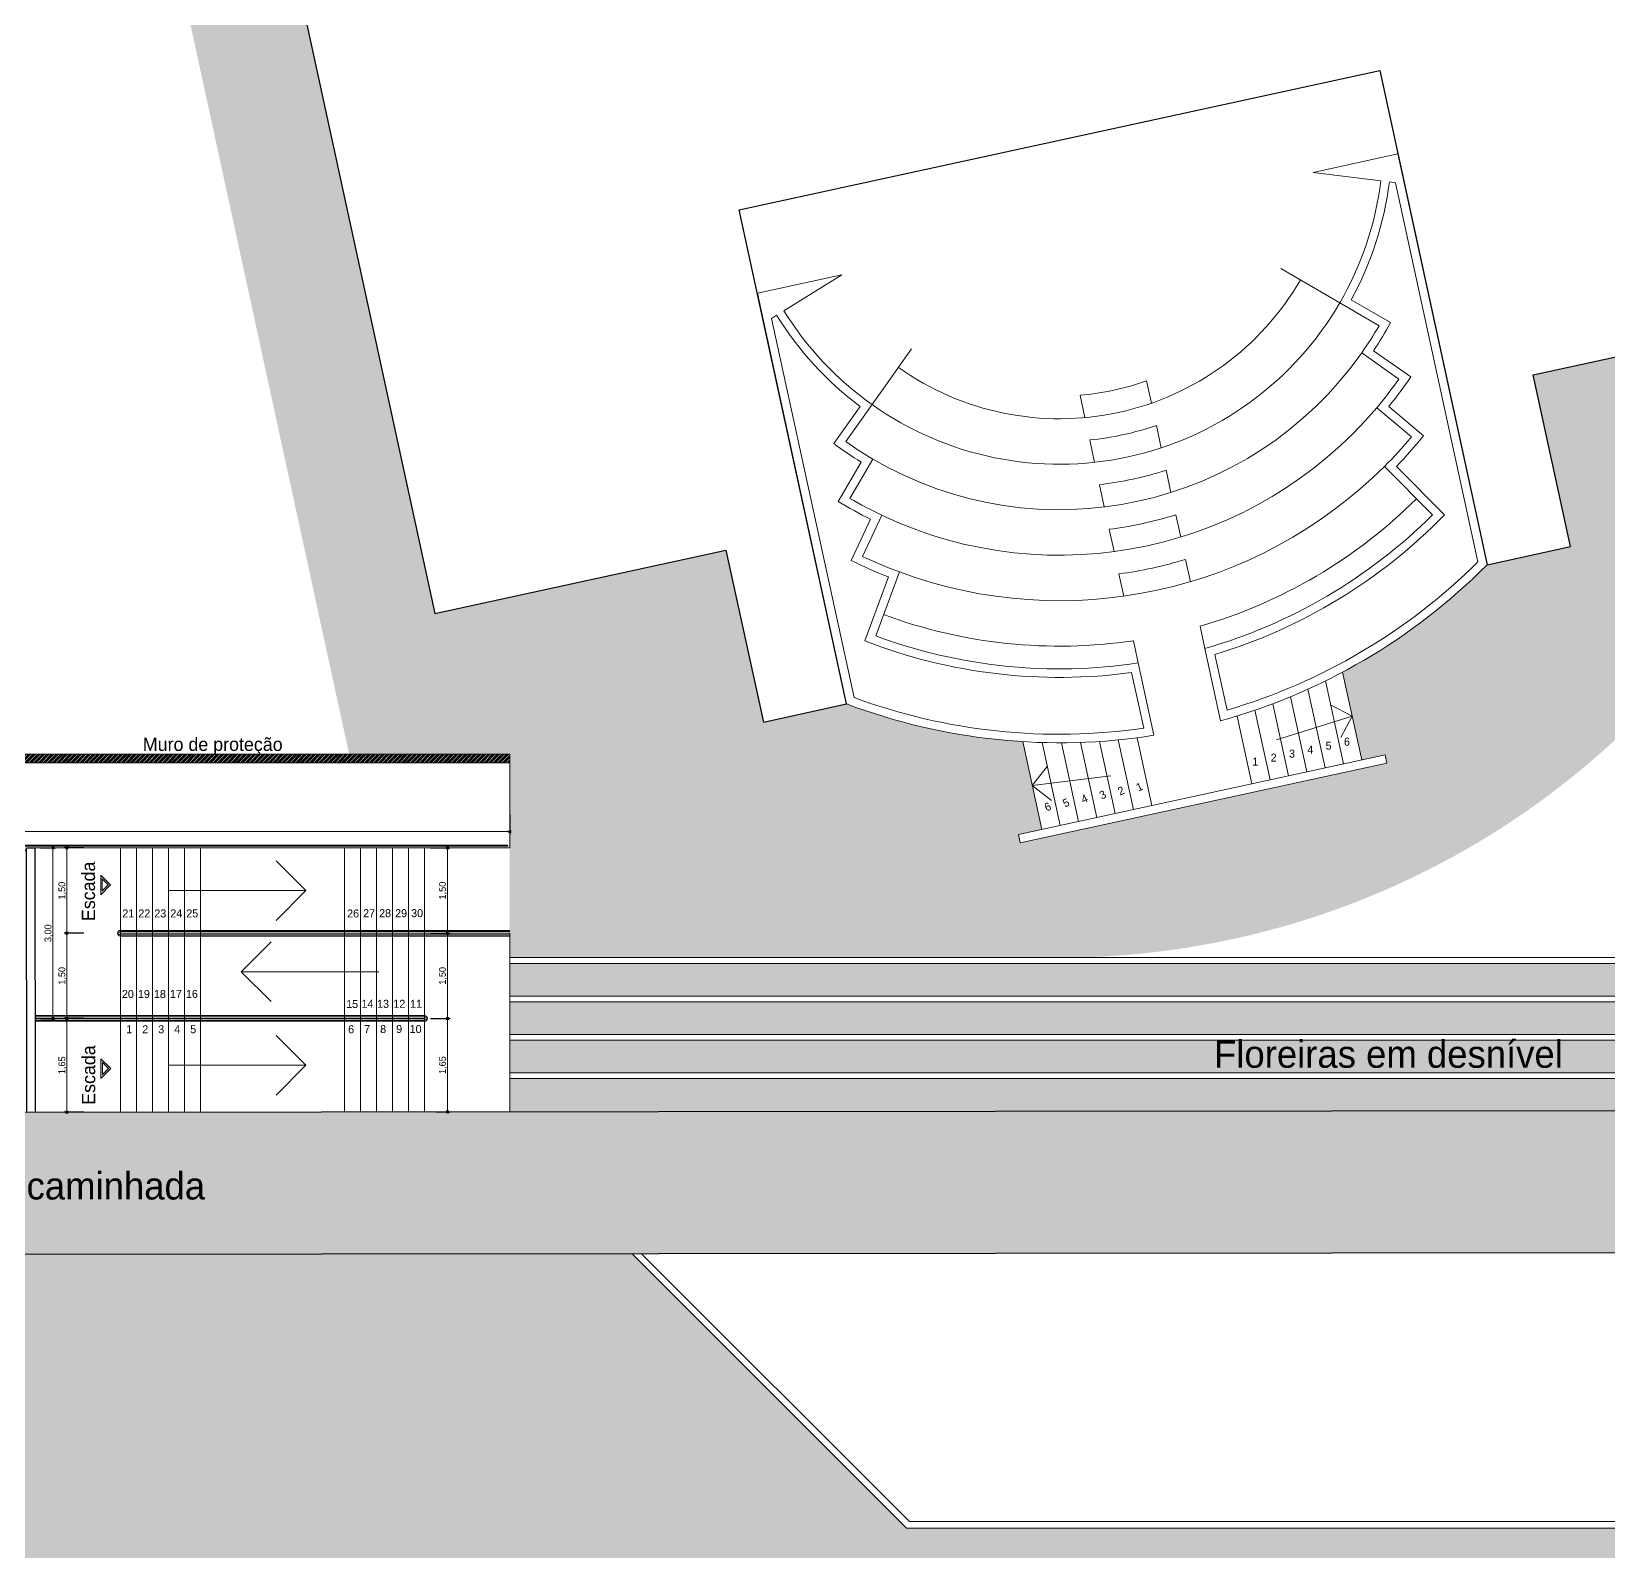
# Model space of a CAD drawing. Header units: millimetres. Extents: x 3006 to 6000, y 1661 to 3774.
# Drawn here: x 4666.1 to 4693.84, y 1837.46 to 1864.2 of the extents above; entities that cross this region are included whole.
import ezdxf

# ---------------------------------------------------------------- set-up
doc = ezdxf.new("R2010")
doc.units = ezdxf.units.MM
doc.header["$LTSCALE"] = 10
for name, color, linetype, lineweight in [('.10', 200, 'Continuous', 9), ('.10 ultra fina', 240, 'Continuous', 5), ('.20', 130, 'Continuous', 20), ('.30', 50, 'Continuous', 30), ('COTAS', 230, 'Continuous', 15), ('MARCAÇÕES', 230, 'Continuous', 15)]:
    doc.layers.add(name, color=color, linetype=linetype, lineweight=lineweight)
doc.layers.add('.20 hachura', color=185, linetype='Continuous')
doc.layers.add('Escrita', color=34, linetype='Continuous')
doc.layers.add('Verde', color=7, linetype='Continuous', true_color=0x136734)
doc.styles.add('Texto Wilian', font='himalaya.ttf')
doc.dimstyles.new('Cota 1-200 Exter WMJ', dxfattribs={"dimtxt": 0.32, "dimasz": 0.13, "dimexe": 0.05, "dimexo": 0.3, "dimgap": 0.03, "dimtad": 1, "dimzin": 1, "dimtxsty": 'Texto Wilian', "dimblk": 'BOXFILLED', "dimcen": 0, "dimclrd": 230, "dimclre": 230, "dimclrt": 104, "dimazin": 0, "dimtfac": 1, "dimtix": 1, "dimtmove": 0, "dimatfit": 3, "dimfxl": 0.4, "dimfxlon": 1, "dimlwd": 20, "dimarcsym": 2})
doc.dimstyles.new('Cota 1-75 Exter WMJ', dxfattribs={"dimtxt": 0.12, "dimasz": 0.05, "dimexe": 0.05, "dimexo": 0.1, "dimgap": 0.002, "dimtad": 1, "dimzin": 1, "dimtxsty": 'Texto Wilian', "dimblk": 'BOXFILLED', "dimcen": 2.5, "dimclrd": 230, "dimclre": 230, "dimclrt": 104, "dimazin": 0, "dimtfac": 1, "dimtix": 1, "dimtmove": 0, "dimatfit": 3, "dimfxl": 0.3, "dimfxlon": 1, "dimlwd": 20, "dimarcsym": 1})
pattern_1 = [(45, (0, 0), (0, 0.2155261469056597), [0.4572000000000001, -0.1524]), (135, (0.107763, 0.107763), (2.131628207280301e-17, 0.2155261469056597), [0.4572000000000001, -0.1524])]

# ---------------------------------------------------------------- blocks, each defined once
blk = doc.blocks.new('_BoxFilled')
at = {"color": 0, "linetype": 'ByBlock', "lineweight": -2}
blk.add_line((-0.5, 0), (-1, 0), dxfattribs=at)
at = {"color": 0, "linetype": 'ByBlock'}
blk.add_solid([(-0.5, 0.5), (0.5, 0.5), (-0.5, -0.5), (0.5, -0.5)], dxfattribs=at)
blk = doc.blocks.new('*D835')
at = {"layer": 'COTAS', "color": 230, "lineweight": -2, "ltscale": 10, "transparency": 16777216}
for p, q in [((4686.350662546617, 1907.082188543057), (4685.91093784567, 1906.986573756667)), ((4696.785210424044, 1859.094543345633), (4696.345485723096, 1858.998928559242))]:
    blk.add_line(p, q, dxfattribs=at)
at = {"layer": 'COTAS', "color": 230, "linetype": 'Continuous', "lineweight": 20, "ltscale": 10, "transparency": 16777216}
blk.add_line((4696.3667219738, 1859.136584004671), (4685.987418195176, 1906.870166041547), dxfattribs=at)
at = {"layer": 'Defpoints', "color": 0, "ltscale": 10, "transparency": 16777216}
for p in [(4687.19556198377, 1907.265905489206), (4685.959796145775, 1906.997197621821), (4697.630109861196, 1859.278260291782)]:
    blk.add_point(p, dxfattribs=at)
at = {"layer": 'COTAS', "color": 230, "lineweight": 20, "ltscale": 10, "transparency": 16777216, "xscale": 0.13, "yscale": 0.13, "zscale": 0.13}
for p, rotation in [((4685.959796145775, 1906.997197621821), 102.2675681673601), ((4696.394344023201, 1859.009552424397), 282.2675681673601)]:
    blk.add_blockref('_BoxFilled', p, dxfattribs=dict(at, rotation=rotation))
at = {"layer": 'COTAS', "color": 104, "ltscale": 10, "transparency": 16777216, "insert": (4691.40110300891, 1883.052089275839), "char_height": 0.32, "attachment_point": 5, "rotation": 282.26756816736014, "style": 'Texto Wilian'}
blk.add_mtext('49,11', dxfattribs=at)
blk = doc.blocks.new('*D926')
at = {"layer": 'COTAS', "color": 230, "lineweight": -2, "ltscale": 10, "transparency": 16777216}
for p, q in [((4649.509417662993, 1850.425382968921), (4649.509417662993, 1850.075382968921)), ((4674.509417662993, 1850.425382968921), (4674.509417662993, 1850.075382968921))]:
    blk.add_line(p, q, dxfattribs=at)
at = {"layer": 'COTAS', "color": 230, "linetype": 'Continuous', "lineweight": 20, "ltscale": 10, "transparency": 16777216}
blk.add_line((4649.559417662993, 1850.125382968921), (4674.459417662993, 1850.125382968921), dxfattribs=at)
at = {"layer": 'Defpoints', "color": 0, "ltscale": 10, "transparency": 16777216}
for p in [(4649.509417662993, 1850.546881037191), (4674.509417662993, 1850.587886899371), (4674.509417662993, 1850.125382968921)]:
    blk.add_point(p, dxfattribs=at)
at = {"layer": 'COTAS', "color": 230, "lineweight": 20, "ltscale": 10, "transparency": 16777216, "xscale": 0.05, "yscale": 0.05, "zscale": 0.05, "rotation": 180}
blk.add_blockref('_BoxFilled', (4649.509417662993, 1850.125382968921), dxfattribs=at)
at = {"layer": 'COTAS', "color": 230, "lineweight": 20, "ltscale": 10, "transparency": 16777216, "xscale": 0.05, "yscale": 0.05, "zscale": 0.05}
blk.add_blockref('_BoxFilled', (4674.509417662993, 1850.125382968921), dxfattribs=at)
at = {"layer": 'COTAS', "color": 104, "ltscale": 10, "transparency": 16777216, "insert": (4662.009417662993, 1850.202108480224), "char_height": 0.12, "attachment_point": 5, "style": 'Texto Wilian'}
blk.add_mtext('25,00', dxfattribs=at)
blk = doc.blocks.new('*D930')
at = {"layer": 'COTAS', "color": 230, "lineweight": -2, "ltscale": 10, "transparency": 16777216}
for p, q in [((4667.017526385495, 1846.837886899372), (4666.667526385495, 1846.837886899372)), ((4667.017526385495, 1845.191019269514), (4666.667526385495, 1845.191019269514))]:
    blk.add_line(p, q, dxfattribs=at)
at = {"layer": 'COTAS', "color": 230, "linetype": 'Continuous', "lineweight": 20, "ltscale": 10, "transparency": 16777216}
blk.add_line((4666.717526385495, 1846.787886899372), (4666.717526385495, 1845.241019269514), dxfattribs=at)
at = {"layer": 'Defpoints', "color": 0, "ltscale": 10, "transparency": 16777216}
for p in [(4667.917348944609, 1846.837886899372), (4666.717526385495, 1845.191019269514), (4667.917348944609, 1845.191019269514)]:
    blk.add_point(p, dxfattribs=at)
at = {"layer": 'COTAS', "color": 230, "lineweight": 20, "ltscale": 10, "transparency": 16777216, "xscale": 0.05, "yscale": 0.05, "zscale": 0.05}
for p, rotation in [((4666.717526385495, 1846.837886899372), 90), ((4666.717526385495, 1845.191019269514), 270)]:
    blk.add_blockref('_BoxFilled', p, dxfattribs=dict(at, rotation=rotation))
at = {"layer": 'COTAS', "color": 104, "ltscale": 10, "transparency": 16777216, "insert": (4666.640800874192, 1846.014453084441), "char_height": 0.12, "attachment_point": 5, "rotation": 90, "style": 'Texto Wilian'}
blk.add_mtext('1,65', dxfattribs=at)
blk = doc.blocks.new('*D931')
at = {"layer": 'COTAS', "color": 230, "lineweight": -2, "ltscale": 10, "transparency": 16777216}
for p, q in [((4667.017526385499, 1848.337886899372), (4666.667526385499, 1848.337886899372)), ((4667.017526385499, 1846.837886899372), (4666.667526385499, 1846.837886899372))]:
    blk.add_line(p, q, dxfattribs=at)
at = {"layer": 'COTAS', "color": 230, "linetype": 'Continuous', "lineweight": 20, "ltscale": 10, "transparency": 16777216}
blk.add_line((4666.717526385499, 1846.887886899372), (4666.717526385499, 1848.287886899372), dxfattribs=at)
at = {"layer": 'Defpoints', "color": 0, "ltscale": 10, "transparency": 16777216}
for p in [(4666.717526385499, 1848.337886899372), (4667.917348944609, 1848.337886899372), (4667.917348944609, 1846.837886899372)]:
    blk.add_point(p, dxfattribs=at)
at = {"layer": 'COTAS', "color": 230, "lineweight": 20, "ltscale": 10, "transparency": 16777216, "xscale": 0.05, "yscale": 0.05, "zscale": 0.05}
for p, rotation in [((4666.717526385499, 1848.337886899372), 90), ((4666.717526385499, 1846.837886899372), 270)]:
    blk.add_blockref('_BoxFilled', p, dxfattribs=dict(at, rotation=rotation))
at = {"layer": 'COTAS', "color": 104, "ltscale": 10, "transparency": 16777216, "insert": (4666.640800874196, 1847.58788689937), "char_height": 0.12, "attachment_point": 5, "rotation": 90, "style": 'Texto Wilian'}
blk.add_mtext('1,50', dxfattribs=at)
blk = doc.blocks.new('*D932')
at = {"layer": 'COTAS', "color": 230, "lineweight": -2, "ltscale": 10, "transparency": 16777216}
for p, q in [((4667.017526385503, 1849.837886899372), (4666.667526385502, 1849.837886899372)), ((4667.017526385503, 1848.337886899372), (4666.667526385502, 1848.337886899372))]:
    blk.add_line(p, q, dxfattribs=at)
at = {"layer": 'COTAS', "color": 230, "linetype": 'Continuous', "lineweight": 20, "ltscale": 10, "transparency": 16777216}
blk.add_line((4666.717526385502, 1849.787886899372), (4666.717526385502, 1848.387886899372), dxfattribs=at)
at = {"layer": 'Defpoints', "color": 0, "ltscale": 10, "transparency": 16777216}
for p in [(4667.917348944609, 1849.837886899372), (4666.717526385502, 1848.337886899372), (4667.917348944609, 1848.337886899372)]:
    blk.add_point(p, dxfattribs=at)
at = {"layer": 'COTAS', "color": 230, "lineweight": 20, "ltscale": 10, "transparency": 16777216, "xscale": 0.05, "yscale": 0.05, "zscale": 0.05}
for p, rotation in [((4666.717526385502, 1849.837886899372), 90), ((4666.717526385502, 1848.337886899372), 270)]:
    blk.add_blockref('_BoxFilled', p, dxfattribs=dict(at, rotation=rotation))
at = {"layer": 'COTAS', "color": 104, "ltscale": 10, "transparency": 16777216, "insert": (4666.640800874199, 1849.08788689937), "char_height": 0.12, "attachment_point": 5, "rotation": 90, "style": 'Texto Wilian'}
blk.add_mtext('1,50', dxfattribs=at)
blk = doc.blocks.new('*D933')
at = {"layer": 'COTAS', "color": 230, "lineweight": -2, "ltscale": 10, "transparency": 16777216}
for p, q in [((4666.256441636197, 1849.837886899371), (4666.522630870343, 1849.837886899371)), ((4666.259426329816, 1846.837886899372), (4666.522630870343, 1846.837886899372))]:
    blk.add_line(p, q, dxfattribs=at)
at = {"layer": 'COTAS', "color": 230, "linetype": 'Continuous', "lineweight": 20, "ltscale": 10, "transparency": 16777216}
blk.add_line((4666.472630870343, 1849.787886899371), (4666.472630870343, 1846.887886899372), dxfattribs=at)
at = {"layer": 'Defpoints', "color": 0, "ltscale": 10, "transparency": 16777216}
for p in [(4666.156441636197, 1849.837886899371), (4666.159426329816, 1846.837886899372), (4666.472630870343, 1846.837886899372)]:
    blk.add_point(p, dxfattribs=at)
at = {"layer": 'COTAS', "color": 230, "lineweight": 20, "ltscale": 10, "transparency": 16777216, "xscale": 0.05, "yscale": 0.05, "zscale": 0.05}
for p, rotation in [((4666.472630870343, 1849.837886899371), 90), ((4666.472630870343, 1846.837886899372), 270)]:
    blk.add_blockref('_BoxFilled', p, dxfattribs=dict(at, rotation=rotation))
at = {"layer": 'COTAS', "color": 104, "ltscale": 10, "transparency": 16777216, "insert": (4666.39590535904, 1848.33788689937), "char_height": 0.12, "attachment_point": 5, "rotation": 90, "style": 'Texto Wilian'}
blk.add_mtext('3,00', dxfattribs=at)
blk = doc.blocks.new('*D934')
at = {"layer": 'COTAS', "color": 230, "lineweight": -2, "ltscale": 10, "transparency": 16777216}
for p, q in [((4673.112463735275, 1846.837886899372), (4673.462463735275, 1846.837886899372)), ((4673.207390188628, 1845.196439436431), (4673.462463735275, 1845.196439436431))]:
    blk.add_line(p, q, dxfattribs=at)
at = {"layer": 'COTAS', "color": 230, "linetype": 'Continuous', "lineweight": 20, "ltscale": 10, "transparency": 16777216}
blk.add_line((4673.412463735275, 1846.787886899372), (4673.412463735275, 1845.246439436431), dxfattribs=at)
at = {"layer": 'Defpoints', "color": 0, "ltscale": 10, "transparency": 16777216}
for p in [(4672.766098242415, 1846.837886899372), (4673.107390188628, 1845.196439436431), (4673.412463735275, 1845.196439436431)]:
    blk.add_point(p, dxfattribs=at)
at = {"layer": 'COTAS', "color": 230, "lineweight": 20, "ltscale": 10, "transparency": 16777216, "xscale": 0.05, "yscale": 0.05, "zscale": 0.05}
for p, rotation in [((4673.412463735275, 1846.837886899372), 90), ((4673.412463735275, 1845.196439436431), 270)]:
    blk.add_blockref('_BoxFilled', p, dxfattribs=dict(at, rotation=rotation))
at = {"layer": 'COTAS', "color": 104, "ltscale": 10, "transparency": 16777216, "insert": (4673.335738223972, 1846.017163167899), "char_height": 0.12, "attachment_point": 5, "rotation": 90, "style": 'Texto Wilian'}
blk.add_mtext('1,65', dxfattribs=at)
blk = doc.blocks.new('*D935')
at = {"layer": 'COTAS', "color": 230, "lineweight": -2, "ltscale": 10, "transparency": 16777216}
for p, q in [((4673.112463735279, 1848.337886899372), (4673.462463735279, 1848.337886899372)), ((4673.112463735279, 1846.837886899372), (4673.462463735279, 1846.837886899372))]:
    blk.add_line(p, q, dxfattribs=at)
at = {"layer": 'COTAS', "color": 230, "linetype": 'Continuous', "lineweight": 20, "ltscale": 10, "transparency": 16777216}
blk.add_line((4673.412463735279, 1846.887886899372), (4673.412463735279, 1848.287886899372), dxfattribs=at)
at = {"layer": 'Defpoints', "color": 0, "ltscale": 10, "transparency": 16777216}
for p in [(4672.16468230655, 1848.337886899372), (4673.412463735279, 1848.337886899372), (4672.16468230655, 1846.837886899372)]:
    blk.add_point(p, dxfattribs=at)
at = {"layer": 'COTAS', "color": 230, "lineweight": 20, "ltscale": 10, "transparency": 16777216, "xscale": 0.05, "yscale": 0.05, "zscale": 0.05}
for p, rotation in [((4673.412463735279, 1848.337886899372), 90), ((4673.412463735279, 1846.837886899372), 270)]:
    blk.add_blockref('_BoxFilled', p, dxfattribs=dict(at, rotation=rotation))
at = {"layer": 'COTAS', "color": 104, "ltscale": 10, "transparency": 16777216, "insert": (4673.335738223976, 1847.58788689937), "char_height": 0.12, "attachment_point": 5, "rotation": 90, "style": 'Texto Wilian'}
blk.add_mtext('1,50', dxfattribs=at)
blk = doc.blocks.new('*D936')
at = {"layer": 'COTAS', "color": 230, "lineweight": -2, "ltscale": 10, "transparency": 16777216}
for p, q in [((4673.112463735282, 1849.837886899372), (4673.462463735283, 1849.837886899372)), ((4673.112463735282, 1848.337886899372), (4673.462463735283, 1848.337886899372))]:
    blk.add_line(p, q, dxfattribs=at)
at = {"layer": 'COTAS', "color": 230, "linetype": 'Continuous', "lineweight": 20, "ltscale": 10, "transparency": 16777216}
blk.add_line((4673.412463735282, 1849.787886899372), (4673.412463735282, 1848.387886899372), dxfattribs=at)
at = {"layer": 'Defpoints', "color": 0, "ltscale": 10, "transparency": 16777216}
for p in [(4673.009417662995, 1849.837886899372), (4673.009417662995, 1848.337886899372), (4673.412463735282, 1848.337886899372)]:
    blk.add_point(p, dxfattribs=at)
at = {"layer": 'COTAS', "color": 230, "lineweight": 20, "ltscale": 10, "transparency": 16777216, "xscale": 0.05, "yscale": 0.05, "zscale": 0.05}
for p, rotation in [((4673.412463735282, 1849.837886899372), 90), ((4673.412463735282, 1848.337886899372), 270)]:
    blk.add_blockref('_BoxFilled', p, dxfattribs=dict(at, rotation=rotation))
at = {"layer": 'COTAS', "color": 104, "ltscale": 10, "transparency": 16777216, "insert": (4673.335738223979, 1849.08788689937), "char_height": 0.12, "attachment_point": 5, "rotation": 90, "style": 'Texto Wilian'}
blk.add_mtext('1,50', dxfattribs=at)

msp = doc.modelspace()

# ---------------------------------------------------------------- hatches: boundary and pattern name
at = {"layer": '.10 ultra fina', "lineweight": 5}
h = msp.add_hatch(color=240, dxfattribs=at)
h.dxf.hatch_style = 1
h.paths.add_polyline_path([(4667.312997220915, 1849.361865286989), (4667.312997220915, 1849.015568777461), (4667.486145475679, 1849.188717032223)])
h.paths.add_polyline_path([(4667.340636395799, 1849.295138416129), (4667.447057779705, 1849.188717032223), (4667.340636395799, 1849.082295648318)], flags=16)
h = msp.add_hatch(color=240, dxfattribs=at)
h.dxf.hatch_style = 1
h.paths.add_polyline_path([(4667.317146270906, 1846.130507264998), (4667.317146270906, 1845.78421075547), (4667.49029452567, 1845.957359010232)])
h.paths.add_polyline_path([(4667.34478544579, 1846.063780394138), (4667.451206829695, 1845.957359010232), (4667.34478544579, 1845.850937626327)], flags=16)
at = {"layer": '.20 hachura'}
h = msp.add_hatch(dxfattribs=at)
h.set_pattern_fill('AR-HBONE', color=185, scale=0.0015)
h.set_pattern_definition(pattern_1)
h.paths.add_polyline_path([(4735.611850107869, 1886.191001731518), (4734.411850107868, 1886.191001731518), (4734.411850107869, 1887.391001731518), (4735.611850107869, 1887.391001731518)], flags=16)
h.paths.add_polyline_path([(4734.376922262886, 1832.891001731518), (4734.376922262885, 1832.606764055981), (4733.838552649602, 1832.606764055981), (4733.838552649602, 1832.891001731519)])
h.paths.add_polyline_path([(4735.731850107869, 1884.968871354365), (4739.00783049618, 1884.968871354365), (4739.007737456245, 1885.097393836154), (4737.807737456245, 1885.700337561302), (4737.807737456244, 1887.884609626882), (4739.007737456245, 1888.484609626883), (4739.007948984451, 1888.591001731519), (4733.887875870419, 1888.591001731518), (4733.88732053619, 1890.517393837248), (4732.78732053619, 1891.117393837248), (4732.787320536189, 1892.417393837249), (4733.88732053619, 1893.017393837249), (4733.887875870419, 1932.76785828578), (4731.887875870419, 1932.766031109415), (4731.88787587042, 1837.868882893749), (4681.490267749956, 1837.868882893748), (4676.659177333019, 1842.699973310687), (4655.482637370569, 1842.678904816122), (4650.672615448198, 1837.868882893749), (4617.009523959303, 1837.868882893749), (4617.009474882687, 1835.868882893749), (4648.6726154482, 1835.868882893749), (4648.248916666038, 1835.445184111585), (4649.309576837817, 1834.384523939806), (4650.79393579176, 1835.868882893749), (4714.857810167269, 1835.868882893749), (4714.434111385107, 1835.445184111585), (4715.494771556886, 1834.384523939806), (4716.979130510829, 1835.868882893749), (4732.412340196734, 1835.868882893749), (4732.412340196734, 1827.648882893749), (4732.912340196734, 1827.648882893749), (4733.512340196734, 1828.848882893749), (4735.012340196734, 1828.848882893749), (4735.612340196734, 1827.648882893749), (4736.109396471587, 1827.648882893749), (4736.109396471587, 1830.548882893747), (4739.007729341699, 1830.54888289375), (4739.007737456244, 1831.145939170025), (4737.807737456244, 1831.745939195686), (4737.807737456244, 1833.245939195686), (4739.007737456243, 1833.845939195686), (4739.007737456243, 1834.345939168602), (4736.763711046626, 1834.345939168602), (4733.887875870419, 1837.22177434481), (4733.887875870419, 1857.411007444147), (4733.887875870419, 1859.07099601889), (4733.887875870419, 1880.54887135327), (4732.787875870419, 1881.14887135327), (4732.787875870418, 1882.448871353271), (4733.887875870419, 1883.048871353271), (4733.887875870419, 1884.968871354364), (4734.291850107869, 1884.968871354365)])
h = msp.add_hatch(dxfattribs=at)
h.set_pattern_fill('GOST_WOOD', color=185, scale=0.1)
h.set_pattern_definition([(90, (200, 0), (0.6000000000000001, -3.673940397442059e-17), [1, -0.2]), (90, (200.2, -0.2), (0.6000000000000001, -3.673940397442059e-17), [0.6000000000000001, -0.15, 0.3, -0.15]), (90, (200.4, -0.5), (0.6000000000000001, -3.673940397442059e-17), [1, -0.2])])
h.paths.add_polyline_path([(4712.352497178478, 1931.769997062839), (4635.355437449784, 1931.693392851895, 0.416128261337965), (4618.890210732337, 1915.051476697023), (4619.13125006049, 1859.017201206455, 0.4123014522077202), (4635.66480209412, 1842.65918809396), (4712.661861822837, 1842.735792304905, 0.4161282613375981), (4729.127088540266, 1859.377708459772), (4728.886049212115, 1915.411983950342, 0.4123014522078871)])
h.paths.add_polyline_path([(4712.357673338793, 1929.270002421372, -0.4123014522079021), (4726.386141730973, 1915.390476144104), (4726.627181059123, 1859.356200653535, -0.4161282613378704), (4712.656685662507, 1845.235786946372), (4635.659625933812, 1845.159182735427, -0.4123014522078788), (4621.631157541632, 1859.038709012694), (4621.39011821348, 1915.072984503264, -0.4161282613377834), (4635.360613610093, 1929.193398210428)], flags=16)
h = msp.add_hatch(dxfattribs=at)
h.set_pattern_fill('AR-HBONE', color=185, scale=0.0015)
h.set_pattern_definition(pattern_1)
edge = h.paths.add_edge_path(flags=16)
edge.add_line((4678.969200040753, 1852.053049256279), (4678.311537999582, 1855.077584009705))
edge.add_line((4678.311537999582, 1855.077584009705), (4673.191188148546, 1853.964202941515))
edge.add_line((4673.191188148546, 1853.964202941515), (4662.756640271115, 1901.951848138938))
edge.add_line((4662.756640271115, 1901.951848138938), (4687.195561983769, 1907.265905489206))
edge.add_line((4687.195561983769, 1907.265905489206), (4697.630109861196, 1859.278260291782))
edge.add_line((4697.630109861196, 1859.278260291782), (4692.509760010175, 1858.164879223595))
edge.add_line((4692.509760010175, 1858.164879223595), (4693.167422051346, 1855.140344470169))
edge.add_line((4693.167422051346, 1855.140344470169), (4691.701673048186, 1854.821628515534))
edge.add_arc((4684.178280646962, 1862.288794428895), 10.60000000002203, 298.03290766464187, 315.21490362644096, ccw=False)
edge.add_line((4689.160053846314, 1852.932409668173), (4689.496139909607, 1851.386776934437))
edge.add_line((4689.496139909607, 1851.386776934437), (4689.906549630493, 1851.476017401735))
edge.add_line((4689.906549630493, 1851.476017401735), (4689.938421225957, 1851.329442501419))
edge.add_line((4689.938421225957, 1851.329442501419), (4683.489125612056, 1849.927092301028))
edge.add_line((4683.489125612056, 1849.927092301028), (4683.457254016593, 1850.073667201344))
edge.add_line((4683.457254016593, 1850.073667201344), (4683.867663737477, 1850.162907668642))
edge.add_line((4683.867663737477, 1850.162907668642), (4683.531577674185, 1851.708540402377))
edge.add_arc((4684.178280646953, 1862.28879442889), 10.60000000002514, 249.3202327082229, 266.50222866995944, ccw=False)
edge.add_line((4680.434949043913, 1852.371765210913), (4678.969200040753, 1852.053049256279))
h.paths.add_polyline_path([(4664.082058833818, 1875.197481198943), (4636.78460822479, 1869.261858516481), (4626.491798358406, 1916.597662017931), (4653.789248967435, 1922.533284700393)], flags=16)
h.paths.add_polyline_path([(4694.355128729483, 1893.165174869348), (4688.554498355135, 1919.84180672684), (4702.137105784444, 1922.795241239794), (4707.937736158792, 1896.118609382302)], flags=16)
h.paths.add_polyline_path([(4635.22114262142, 1868.921894831538), (4632.875944216365, 1868.411949304122), (4622.583134349982, 1915.747752805572), (4624.928332755036, 1916.257698332988)], flags=16)
edge = h.paths.add_edge_path()
edge.add_line((4671.682909061276, 1851.487886899371), (4674.509417662993, 1851.487886899371))
edge.add_line((4674.509417662993, 1851.487886899371), (4674.509417662993, 1847.907897282069))
edge.add_line((4674.509417662993, 1847.907897282069), (4684.178280646953, 1847.907897282069))
edge.add_arc((4684.178280646955, 1862.288794428852), 14.3808971467829, 269.9999999999928, 296.6047868573193)
edge.add_arc((4684.178280646973, 1862.288794428855), 14.38089714677777, 296.6047868572488, 328.5502109754237)
edge.add_line((4696.446591313033, 1854.785544723079), (4700.979788186373, 1855.771253849213))
edge.add_line((4700.979788186373, 1855.771253849213), (4701.000363122017, 1855.757786942248))
edge.add_line((4701.000363122017, 1855.757786942248), (4702.255424443555, 1854.93631200095))
edge.add_line((4702.255424443555, 1854.93631200095), (4703.186429377024, 1856.358714832026))
edge.add_line((4703.186429377024, 1856.358714832026), (4703.309877897125, 1856.277914106147))
edge.add_line((4703.309877897125, 1856.277914106147), (4705.580837132347, 1856.771716891639))
edge.add_line((4705.580837132347, 1856.771716891639), (4701.002448855272, 1877.827355793997))
edge.add_line((4701.002448855272, 1877.827355793997), (4700.709299054641, 1877.76361260307))
edge.add_line((4700.709299054641, 1877.76361260307), (4698.733260135906, 1886.851256422656))
edge.add_line((4698.733260135906, 1886.851256422656), (4699.026409936539, 1886.914999613584))
edge.add_line((4699.026409936539, 1886.914999613584), (4697.942775690783, 1891.898546224325))
edge.add_line((4697.942775690783, 1891.898546224325), (4712.075921572975, 1894.971691129831))
edge.add_line((4712.075921572975, 1894.971691129831), (4705.228203049001, 1926.463797045702))
edge.add_line((4705.228203049001, 1926.463797045702), (4685.978032807477, 1922.277994174827))
edge.add_line((4685.978032807477, 1922.277994174827), (4688.72493938182, 1909.645192099601))
edge.add_line((4688.72493938182, 1909.645192099601), (4674.551146521272, 1906.563208818288))
edge.add_line((4674.551146521272, 1906.563208818288), (4659.996706681552, 1903.398456751126))
edge.add_line((4659.996706681552, 1903.398456751126), (4655.318626365467, 1924.912571310784))
edge.add_line((4655.318626365467, 1924.912571310784), (4622.011604843486, 1917.670213214321))
edge.add_line((4622.011604843486, 1917.670213214321), (4633.154323922229, 1866.425745704447))
edge.add_line((4633.154323922229, 1866.425745704447), (4666.841992423383, 1873.750872586755))
edge.add_line((4666.841992423383, 1873.750872586755), (4671.682909061276, 1851.487886899371))
h = msp.add_hatch(dxfattribs=at)
h.set_pattern_fill('ANSI34', color=185, scale=0.003)
h.set_pattern_definition([(45, (0, 0), (-0.04041115254481119, 0.04041115254481119), []), (45, (0.01347039, 0), (-0.04041115254481119, 0.04041115254481119), []), (45, (0.02694078, 0), (-0.04041115254481119, 0.04041115254481119), []), (45, (0.04041119999999999, 0), (-0.04041115254481119, 0.04041115254481119), [])])
h.paths.add_polyline_path([(4674.509417662993, 1851.487886899371), (4647.859417662993, 1851.487886899371), (4647.859417662993, 1845.171320282268), (4664.511067836994, 1845.187886973607), (4664.510918602386, 1845.337886899371), (4648.015552767002, 1845.321475546361), (4648.009417662993, 1851.337886899371), (4674.509417662993, 1851.337886899371)])
at = {"layer": '.20 hachura', "true_color": 0x0a7808}
h = msp.add_hatch(dxfattribs=at)
h.set_pattern_fill('CROSS', color=96, scale=0.01)
h.set_pattern_definition([(0, (0, 0), (0.0635, 0.0635), [0.03175, -0.09525]), (90, (0.015875, -0.015875), (-0.0635, 0.0635), [0.03175, -0.09525])])
h.paths.add_polyline_path([(4708.685958862601, 1845.588144956791), (4707.83626768954, 1846.144293086395), (4707.599507021736, 1845.782566706582), (4674.509417662993, 1845.782566706582), (4674.509417662993, 1845.197834310582), (4709.229505917561, 1845.232377252534)])
h.paths.add_polyline_path([(4700.966531782145, 1846.457676898411), (4674.509417662993, 1846.457676898411), (4674.509417662993, 1845.882566706582), (4707.545443921626, 1845.882566706582), (4707.752596934772, 1846.199058082481), (4707.271397896513, 1846.51401715653), (4707.234521522876, 1846.457676898411), (4705.669611187522, 1846.457676898411), (4705.354361278227, 1845.976033517848), (4704.618499540602, 1846.457676898411), (4702.084129010056, 1846.457676898411), (4701.748938713422, 1845.94556830506)])
h.paths.add_polyline_path([(4699.935088646213, 1847.13278709024), (4674.509417662993, 1847.13278709024), (4674.509417662993, 1846.557676898411), (4700.813750332773, 1846.557676898411)])
h.paths.add_polyline_path([(4699.382406208621, 1847.807897282069), (4674.509417662993, 1847.807897282069), (4674.509417662993, 1847.23278709024), (4699.782307196842, 1847.23278709024), (4699.238816070345, 1847.588518187656)])

# ---------------------------------------------------------------- linework, layer by layer
at = {"layer": '.10', "color": 200, "lineweight": 9}
for p, q in [((4688.070458123632, 1860.030265152981), (4689.108372117413, 1859.427990679411)), ((4681.575397340886, 1858.617963665264), (4680.881295125935, 1857.639075461636)), ((4685.712190906707, 1858.058295721263), (4685.797884265609, 1857.664198866177)), ((4684.539591704181, 1857.803322957556), (4684.625285063082, 1857.40922610247)), ((4685.883470474298, 1857.270594786292), (4685.968972375832, 1856.877378428213)), ((4684.71087127177, 1857.015622022585), (4684.796373173305, 1856.622405664506)), ((4686.054406736351, 1856.484472685829), (4686.139786143821, 1856.091819668085)), ((4684.881807533823, 1856.229499922122), (4684.967186941294, 1855.836846904378)), ((4686.225120235517, 1855.699375053936), (4686.310416516096, 1855.307104330077)), ((4685.052521032991, 1855.444402290229), (4685.137817313568, 1855.05213156637)), ((4686.395621910006, 1854.915251586674), (4686.480918190585, 1854.522980862814)), ((4685.223022707481, 1854.660278822967), (4685.308318988057, 1854.268008099107)), ((4686.651326058143, 1853.739288806071), (4686.736502414729, 1853.347569602989)), ((4685.478726855617, 1853.484316042364), (4685.563903212203, 1853.092596839282)), ((4688.856170753336, 1852.77683647308), (4689.173675128913, 1851.316659424418)), ((4689.160053846314, 1852.932409668173), (4689.496139909607, 1851.386776934437)), ((4688.241293219564, 1852.498394598685), (4688.528745567523, 1851.176424404378)), ((4688.549899762245, 1852.632245029063), (4688.851210348218, 1851.246541914399)), ((4687.617239792128, 1852.262151920138), (4687.883816006132, 1851.03618938434)), ((4687.930394712538, 1852.375084727707), (4688.206280786828, 1851.106306894359)), ((4687.301856541007, 1852.159467026018), (4687.561351225438, 1850.96607187432)), ((4683.531577674185, 1851.708540402377), (4683.867663737478, 1850.162907668642)), ((4683.872624142597, 1851.693202227324), (4684.190128518173, 1850.233025178661)), ((4684.211282712896, 1851.688845803345), (4684.512593298868, 1850.303142688681)), ((4684.547605731604, 1851.695230393006), (4684.835058079562, 1850.3732601987)), ((4684.881636785968, 1851.712155542067), (4685.157522860257, 1850.443377708719)), ((4685.213411426947, 1851.739457754538), (4685.479987640952, 1850.51349521874)), ((4685.542957737217, 1851.777007880456), (4685.802452421647, 1850.583612728759)), ((4674.509417662993, 1847.907897282069), (4699.447859181095, 1847.907897282069)), ((4674.509417662993, 1847.807897282069), (4699.382406208621, 1847.807897282069)), ((4674.509417662993, 1847.23278709024), (4699.782307196841, 1847.23278709024)), ((4674.509417662993, 1847.13278709024), (4699.935088646213, 1847.13278709024)), ((4674.509417662993, 1846.557676898411), (4700.813750332773, 1846.557676898411)), ((4674.509417662993, 1846.457676898411), (4700.966531782145, 1846.457676898411)), ((4674.509417662993, 1845.882566706582), (4707.545443921626, 1845.882566706582)), ((4674.509417662993, 1845.782566706582), (4707.599507021736, 1845.782566706582))]:
    msp.add_line(p, q, dxfattribs=at)
for centre, radius, start, end in [((4684.178280646952, 1862.288794428865), 4.900000000000107, 234.6606140618533, 329.8745222728587), ((4684.178280646952, 1862.288794428865), 5.700000000000107, 234.6606140618533, 329.8745222728587), ((4684.178280646952, 1862.288794428865), 6.500000000000107, 239.6606140618634, 324.8745222728368), ((4684.178280646952, 1862.288794428865), 4.500000000000107, 274.6053125065859, 289.929823828126), ((4684.178280646952, 1862.288794428865), 7.300000000000106, 244.6606140618764, 319.8745222728568), ((4684.178280646952, 1862.288794428865), 5.300000000000106, 275.7673182753176, 288.767818059414), ((4684.178280646952, 1862.288794428865), 8.100000000000106, 249.660614061879, 314.874522272835), ((4684.178280646952, 1862.288794428865), 6.100000000000106, 276.622790614984, 287.9123457197227), ((4684.178280646952, 1862.288794428865), 8.900000000000107, 286.1331368592782, 314.874522272835), ((4684.178280646952, 1862.288794428865), 6.900000000000106, 277.2790261917954, 287.2561101429264), ((4684.348782321441, 1861.504670961602), 6.900000000000106, 277.2790261917954, 287.2561101429264), ((4684.178280646952, 1862.288794428865), 8.900000000000107, 249.660614061879, 278.4019994754333)]:
    msp.add_arc(centre, radius, start, end, dxfattribs=at)
at = {"layer": '.10 ultra fina', "color": 240, "lineweight": 5}
for points in [[(4667.312997220915, 1849.361865286989), (4667.312997220915, 1849.015568777461), (4667.486145475679, 1849.188717032223)], [(4667.340636395799, 1849.082295648318), (4667.447057779705, 1849.188717032223), (4667.340636395799, 1849.295138416129)], [(4667.317146270906, 1846.130507264998), (4667.317146270906, 1845.78421075547), (4667.49029452567, 1845.957359010232)], [(4667.34478544579, 1845.850937626327), (4667.451206829695, 1845.957359010232), (4667.34478544579, 1846.063780394138)]]:
    msp.add_lwpolyline(points, close=True, dxfattribs=at)
at = {"layer": '.20', "ltscale": 10}
for p, q in [((4648.009417662993, 1851.337886899371), (4674.509417662993, 1851.337886899371)), ((4674.509417662993, 1849.837886899371), (4674.509417662993, 1851.337886899371)), ((4666.156441636195, 1849.83788689937), (4674.509417662993, 1849.837886899371)), ((4667.65942707218, 1849.837886899371), (4667.65942707218, 1848.337886899371)), ((4667.941005524328, 1849.837886899371), (4667.941005524328, 1848.337886899372)), ((4668.222583976476, 1849.837886899371), (4668.222583976477, 1848.337886899371)), ((4668.504162428624, 1849.837886899371), (4668.504162428624, 1848.337886899371)), ((4668.785740880772, 1849.837886899371), (4668.785740880772, 1848.337886899372)), ((4669.06731933292, 1849.837886899371), (4669.06731933292, 1848.337886899372)), ((4671.601525402252, 1849.837886899371), (4671.601525402251, 1848.337886899371)), ((4671.8831038544, 1849.837886899371), (4671.8831038544, 1848.337886899371)), ((4672.164682306548, 1849.837886899371), (4672.164682306548, 1848.337886899371)), ((4672.446260758697, 1849.837886899371), (4672.446260758697, 1848.337886899371)), ((4672.727839210845, 1849.837886899371), (4672.727839210845, 1848.337886899371)), ((4673.009417662993, 1849.837886899371), (4673.009417662993, 1848.337886899371)), ((4667.65942707218, 1846.837886899371), (4667.65942707218, 1848.337886899371)), ((4667.65942707218, 1848.337886899371), (4673.009417662993, 1848.337886899371)), ((4667.941005524328, 1846.837886899371), (4667.941005524328, 1848.337886899371)), ((4668.222583976476, 1846.837886899371), (4668.222583976477, 1848.337886899371)), ((4668.504162428624, 1846.837886899371), (4668.504162428624, 1848.337886899371)), ((4668.785740880772, 1846.837886899371), (4668.785740880772, 1848.337886899371)), ((4669.06731933292, 1846.837886899371), (4669.06731933292, 1848.337886899371)), ((4671.601525402252, 1846.837886899371), (4671.601525402251, 1848.337886899371)), ((4671.8831038544, 1846.837886899371), (4671.8831038544, 1848.337886899371)), ((4672.164682306548, 1846.837886899371), (4672.164682306548, 1848.337886899371)), ((4672.446260758697, 1846.837886899371), (4672.446260758697, 1848.337886899371)), ((4672.727839210845, 1846.837886899371), (4672.727839210845, 1848.337886899371)), ((4673.009417662993, 1846.837886899371), (4673.009417662993, 1848.337886899371)), ((4673.009417662993, 1848.337886899371), (4674.509417662993, 1848.337886899371)), ((4674.509417662993, 1848.337886899371), (4674.509417662993, 1845.197834310582)), ((4666.159426329814, 1846.837886899371), (4667.65942707218, 1846.837886899371)), ((4667.65942707218, 1846.837886899371), (4667.65942707218, 1845.191019269513)), ((4667.65942707218, 1846.837886899371), (4673.009417662993, 1846.837886899371)), ((4667.941005524328, 1846.837886899371), (4667.941005524328, 1845.191299411317)), ((4668.222583976476, 1846.837886899371), (4668.222583976476, 1845.19157955312)), ((4668.504162428624, 1846.837886899371), (4668.504162428624, 1845.191859694923)), ((4668.785740880772, 1846.837886899371), (4668.785740880772, 1845.192139836726)), ((4669.06731933292, 1846.837886899371), (4669.06731933292, 1845.192419978529)), ((4671.601525402252, 1846.837886899371), (4671.601525402252, 1845.194941254757)), ((4671.8831038544, 1846.837886899371), (4671.8831038544, 1845.19522139656)), ((4672.164682306548, 1846.837886899371), (4672.164682306548, 1845.195501538363)), ((4672.446260758697, 1846.837886899371), (4672.446260758697, 1845.195781680166)), ((4672.727839210845, 1846.837886899371), (4672.727839210845, 1845.196061821969)), ((4673.009417662993, 1846.837886899371), (4673.009417662993, 1845.196341963773)), ((4681.490267749956, 1837.868882893749), (4676.659177333019, 1842.699973310687)), ((4681.539973377437, 1837.988882893748), (4676.828714288547, 1842.700141982643)), ((4681.490267749956, 1837.868882893748), (4731.88787587042, 1837.868882893749)), ((4681.539973377437, 1837.988882893748), (4731.767875870419, 1837.988882893748))]:
    msp.add_line(p, q, dxfattribs=at)
at = {"layer": '.20', "color": 130, "lineweight": 20}
for points in [[(4687.013228661111, 1852.074927885923, 0.1303318854546098), (4691.701673048186, 1854.821628515534), (4690.130358603727, 1862.047977078018), (4688.642760840204, 1861.724510276885), (4689.833288891734, 1861.574034503023, -0.1003501567789983), (4689.108372117425, 1859.427990679414), (4689.800314779947, 1859.0264743637, -0.02182007762211368), (4689.494591314372, 1858.548895915859), (4690.148906473437, 1858.088600714257, -0.02182007762213012), (4689.760115436707, 1857.584209390841), (4690.371823358869, 1857.068638427767, -0.0218200776222001), (4689.893288485434, 1856.548699882065), (4690.739956313355, 1855.698315504761, -0.1268076479064671), (4686.736502414743, 1853.34756960299), (4687.013228661111, 1852.074927885923)], [(4687.125816995017, 1852.263100962732, 0.1244934365362317), (4691.537694182403, 1854.869796355381), (4690.086878177057, 1861.541982302404), (4689.982104898175, 1861.555225031292, -0.09387871308282698), (4689.311732078654, 1859.483410961586), (4690.003874927584, 1859.081778482911, -0.02182007762212881), (4689.702196925778, 1858.586248150337), (4690.356660716111, 1858.125848390162, -0.02182007762213024), (4689.970325460622, 1857.603208352764), (4690.582145379705, 1857.087542994379, -0.02182007762218269), (4690.104457809027, 1856.549201739151), (4690.951247837854, 1855.698694624528, -0.1270581240071416), (4686.912731943995, 1853.243061948622), (4687.125816995017, 1852.263100962732)], [(4685.840629458572, 1851.819955122213, -0.1303318854546098), (4680.434949043914, 1852.371765210913), (4678.863634599457, 1859.598113773397), (4680.351232362982, 1859.921580574528), (4679.330686153923, 1859.290323546705, 0.1003501567789983), (4680.881295125936, 1857.639075461636), (4680.418560315969, 1856.986483325885, 0.02182007762211368), (4680.894994049378, 1856.678979002474), (4680.490897237368, 1855.988540180764, 0.02182007762213012), (4681.054032182984, 1855.691137910419), (4680.711648789674, 1854.968107059081, 0.0218200776222001), (4681.362880315633, 1854.693827610346), (4680.945783970252, 1853.568647340936, 0.1268076479064671), (4685.563903212203, 1853.092596839281), (4685.840629458572, 1851.819955122213)], [(4685.660067991844, 1851.944385008095, -0.1244934365362317), (4680.564119978764, 1852.483676241687), (4679.113303973418, 1859.15586218871), (4679.203117877791, 1859.211416418228, 0.09387871308282698), (4680.673283849796, 1857.605046202077), (4680.210415165702, 1856.952265264444, 0.02182007762212881), (4680.690623254809, 1856.626750105917), (4680.286434649999, 1855.936154447252, 0.02182007762213024), (4680.854913355003, 1855.621131431772), (4680.5124672751, 1854.897968201524, 0.02182007762218269), (4681.170569751082, 1854.606595839472), (4680.753413205527, 1853.481253171018, 0.1270581240071416), (4685.446982940824, 1852.924345993985), (4685.660067991844, 1851.944385008095)]]:
    msp.add_lwpolyline(points, format="xyb", dxfattribs=at)
msp.add_lwpolyline([(4689.938421225957, 1851.329442501419), (4683.489125612056, 1849.927092301028), (4683.457254016593, 1850.073667201344), (4689.906549630493, 1851.476017401735)], close=True, dxfattribs=at)
at = {"layer": '.30', "color": 50, "lineweight": 30}
for points in [[(4728.886049212115, 1915.411983950343, 0.4123014522079353), (4712.352497178475, 1931.769997062839), (4635.355437449781, 1931.693392851895, 0.4161282613378982), (4618.890210732337, 1915.051476697024), (4619.13125006049, 1859.017201206455, 0.4123014522078498), (4635.664802094127, 1842.65918809396), (4712.66186182283, 1842.735792304905, 0.416128261337746), (4729.127088540266, 1859.377708459775)], [(4726.386141730973, 1915.390476144103, 0.4123014522079595), (4712.357673338791, 1929.270002421372), (4635.360613610093, 1929.193398210428, 0.4161282613377724), (4621.39011821348, 1915.072984503264), (4621.631157541632, 1859.038709012696, 0.4123014522079441), (4635.659625933814, 1845.159182735427), (4712.656685662511, 1845.235786946372, 0.4161282613377765), (4726.627181059123, 1859.356200653536)]]:
    msp.add_lwpolyline(points, format="xyb", close=True, dxfattribs=at)
for points in [[(4662.756640271115, 1901.951848138939), (4673.191188148546, 1853.964202941515), (4678.311537999582, 1855.077584009705), (4678.969200040753, 1852.053049256279), (4680.434949043914, 1852.371765210913), (4678.544918644823, 1861.063862776557), (4689.811642649093, 1863.513726081178), (4691.701673048186, 1854.821628515534), (4693.167422051346, 1855.140344470169), (4692.509760010175, 1858.164879223595), (4697.630109861196, 1859.278260291782), (4687.195561983769, 1907.265905489206), (4662.756584033433, 1901.951835910483)], [(4666.011066352263, 1845.189379318939), (4666.006441561958, 1849.837886899371), (4666.156441636194, 1849.83788689937), (4666.161066278026, 1845.189528553547)]]:
    msp.add_lwpolyline(points, dxfattribs=at)
at = {"layer": 'MARCAÇÕES'}
for p, q in [((4689.328096877961, 1852.159593301305), (4688.948673544156, 1852.357371935065)), ((4687.997531605987, 1851.740866160203), (4689.328096877961, 1852.159593301305)), ((4689.328096877961, 1852.159593301305), (4689.130318244201, 1851.780169967499)), ((4683.699620705832, 1850.935724035507), (4683.962656875652, 1851.273200594062)), ((4685.083921915206, 1851.107323928873), (4683.699620705832, 1850.935724035507)), ((4683.699620705832, 1850.935724035507), (4684.037097264389, 1850.672687865687)), ((4670.922156513651, 1849.087886899371), (4670.397691095518, 1849.612352317505)), ((4668.504162428624, 1849.087886899371), (4670.922156513651, 1849.087886899371)), ((4670.922156513651, 1849.087886899371), (4670.397691095518, 1848.563421481236)), ((4669.784694667193, 1847.660620359792), (4670.309160085327, 1848.185085777927)), ((4672.202688752221, 1847.660620359792), (4669.784694667193, 1847.660620359792)), ((4669.784694667193, 1847.660620359792), (4670.309160085327, 1847.136154941659)), ((4670.922156513651, 1846.01515343895), (4670.397691095518, 1846.539618857083)), ((4668.504162428624, 1846.01515343895), (4670.922156513651, 1846.01515343895)), ((4670.922156513651, 1846.01515343895), (4670.397691095518, 1845.490688020815))]:
    msp.add_line(p, q, dxfattribs=at)
at = {"layer": 'Verde', "color": 106, "lineweight": 9}
for p, q in [((4674.509418405359, 1848.387886899371), (4667.65942707218, 1848.387886899371)), ((4674.509418405359, 1848.367886899371), (4667.65942707218, 1848.367886899371)), ((4674.509418405359, 1848.307886899371), (4667.65942707218, 1848.307886899371)), ((4674.509418405359, 1848.287886899371), (4667.65942707218, 1848.287886899371)), ((4666.159426329814, 1846.887886899371), (4673.009417662993, 1846.887886899371)), ((4666.159426329814, 1846.867886899371), (4673.009417662993, 1846.867886899371)), ((4666.159426329814, 1846.807886899371), (4673.009417662993, 1846.807886899371)), ((4666.159426329814, 1846.787886899371), (4673.009417662993, 1846.787886899371))]:
    msp.add_line(p, q, dxfattribs=at)
msp.add_lwpolyline([(4648.009417662993, 1851.337886899371), (4648.01540337785, 1845.321475546361), (4664.510918602386, 1845.337886899371), (4664.511067836994, 1845.187886973632), (4647.859417662993, 1845.171320282268), (4647.859417662993, 1851.487886899371), (4674.509417662993, 1851.487886899371), (4674.509417662993, 1851.337886899371)], dxfattribs=at)
msp.add_lwpolyline([(4666.006441561958, 1849.807886899371), (4649.506432969373, 1849.807886899371, -0.9999999999999999), (4649.506432969373, 1849.867886899371), (4674.464032468048, 1849.867886899371, 0.9999999999999999), (4674.464032468048, 1849.887886899371), (4649.506432969373, 1849.887886899371, 0.9999999999999999), (4649.506432969373, 1849.787886899371), (4666.006441561958, 1849.787886899371)], format="xyb", dxfattribs=at)
for centre, radius, start, end in [((4667.65942707218, 1848.337886899371), 0.04999999999995453, 90, 270), ((4667.65942707218, 1848.337886899371), 0.02999999999997272, 90, 270), ((4673.009417662993, 1846.837886899371), 0.04999999999995453, 270, 90), ((4673.009417662993, 1846.837886899371), 0.02999999999997272, 270, 90)]:
    msp.add_arc(centre, radius, start, end, dxfattribs=at)

# ---------------------------------------------------------------- texts
at = {"layer": 'Escrita', "style": 'Texto Wilian'}
for s, p in [('Floreiras em desnível  ', (4686.897453838248, 1845.970618894886)), ('Pista de caminhada ', (4663.511805699514, 1843.653291833514))]:
    msp.add_text(s, height=0.48, dxfattribs=at).set_placement(p)
at = {"layer": 'Escrita', "attachment_point": 3, "style": 'Texto Wilian'}
for s, insert, char_height, width in [('{\\C34;Muro de proteção}', (4670.513229444283, 1851.779426082885), 0.2346666666666667, 4.033767188593004), ('4', (4688.642897745019, 1851.638333734552), 0.1408, 1.119971667368907), ('5', (4688.965362525714, 1851.708451244572), 0.1408, 1.119971667368907), ('6', (4689.28782730641, 1851.778568754591), 0.1408, 1.119971667368907), ('1', (4687.675503402932, 1851.427981204494), 0.1408, 1.119971667368907), ('2', (4687.997968183628, 1851.498098714514), 0.1408, 1.119971667368907), ('3', (4688.320432964323, 1851.568216224533), 0.1408, 1.119971667368907), ('21', (4667.902473076349, 1848.75625317541), 0.1408, 1.119971667368907), ('22', (4668.184051528497, 1848.75625317541), 0.1408, 1.119971667368907), ('23', (4668.465629980645, 1848.75625317541), 0.1408, 1.119971667368907), ('24', (4668.747208432793, 1848.75709360082), 0.1408, 1.119971667368907), ('25', (4669.028786884941, 1848.757373742623), 0.1408, 1.119971667368907), ('26', (4671.857577287115, 1848.75625317541), 0.1408, 1.119971667368907), ('27', (4672.139155739263, 1848.760455302457), 0.1408, 1.119971667368907), ('28', (4672.420734191411, 1848.76073544426), 0.1408, 1.119971667368907), ('29', (4672.702312643559, 1848.761015586063), 0.1408, 1.119971667368907), ('30', (4672.983891095707, 1848.761295727866), 0.1408, 1.119971667368907), ('20', (4667.895976805685, 1847.338842463654), 0.1408, 1.119971667368907), ('19', (4668.177555257833, 1847.338842463654), 0.1408, 1.119971667368907), ('18', (4668.459133709981, 1847.338842463654), 0.1408, 1.119971667368907), ('17', (4668.740712162129, 1847.339682889064), 0.1408, 1.119971667368907), ('16', (4669.022290614277, 1847.339963030867), 0.1408, 1.119971667368907), ('15', (4671.840263594696, 1847.163703977504), 0.1408, 1.119971667368907), ('14', (4672.110429766186, 1847.166225253732), 0.1408, 1.119971667368907), ('13', (4672.384637765216, 1847.166393338814), 0.1408, 1.119971667368907), ('12', (4672.670997925592, 1847.166561423895), 0.1408, 1.119971667368907), ('11', (4672.965455080409, 1847.166729508977), 0.1408, 1.119971667368907), ('1', (4667.866190004059, 1846.718361020744), 0.1408, 1.119971667368907), ('2', (4668.147768456207, 1846.718361020744), 0.1408, 1.119971667368907), ('3', (4668.429346908355, 1846.718361020744), 0.1408, 1.119971667368907), ('4', (4668.710925360503, 1846.719201446153), 0.1408, 1.119971667368907), ('5', (4668.992503812651, 1846.719481587956), 0.1408, 1.119971667368907), ('6', (4671.770431216793, 1846.718361020744), 0.1408, 1.119971667368907), ('7', (4672.052009668941, 1846.722563147791), 0.1408, 1.119971667368907), ('8', (4672.333588121089, 1846.722843289594), 0.1408, 1.119971667368907), ('9', (4672.615166573237, 1846.723123431397), 0.1408, 1.119971667368907), ('10', (4672.957279062907, 1846.7234035732), 0.1408, 1.119971667368907)]:
    msp.add_mtext(s, dxfattribs=dict(at, insert=insert, char_height=char_height, width=width))
at = {"layer": 'Escrita', "style": 'Texto Wilian'}
for s, insert, char_height, width, attachment_point, rotation in [('4', (4684.53940466776, 1850.746060425386), 0.1408, 1.119971667368907, 1, 24.53513633475779), ('3', (4684.861869448456, 1850.816177935406), 0.1408, 1.119971667368907, 1, 24.53513633475779), ('2', (4685.18433422915, 1850.886295445426), 0.1408, 1.119971667368907, 1, 24.53513633475779), ('1', (4685.506799009847, 1850.956412955446), 0.1408, 1.119971667368907, 1, 24.53513633475779), ('6', (4683.894475106369, 1850.605825405346), 0.1408, 1.119971667368907, 1, 24.53513633475779), ('5', (4684.216939887065, 1850.675942915366), 0.1408, 1.119971667368907, 1, 24.53513633475779), ('{\\C34;Escada}', (4666.978439827164, 1849.597667693887), 0.2346666666666667, 1.866619445614845, 3, 90.00000000000003), ('{\\C34;Escada}', (4666.982588877155, 1846.366309671896), 0.2346666666666667, 1.866619445614845, 3, 90.00000000000003)]:
    msp.add_mtext(s, dxfattribs=dict(at, insert=insert, char_height=char_height, width=width, attachment_point=attachment_point, rotation=rotation))

# ---------------------------------------------------------------- dimensions: what is measured, and where the dimension line sits
at = {"layer": 'COTAS', "ltscale": 10}
dim = msp.add_aligned_dim(p1=(4697.630109861196, 1859.278260291782), p2=(4687.195561983769, 1907.265905489206), distance=1.2646426864328846, dimstyle='Cota 1-200 Exter WMJ', dxfattribs=at)
dim.commit()
dim.dimension.update_dxf_attribs({"geometry": '*D835', "text_midpoint": (4691.40110300891, 1883.052089275839)})
dim = msp.add_linear_dim(base=(4674.509417662993, 1850.125382968921), p1=(4649.509417662993, 1850.546881037191), p2=(4674.509417662993, 1850.587886899371), dimstyle='Cota 1-75 Exter WMJ', dxfattribs=at)
dim.commit()
dim.dimension.update_dxf_attribs({"geometry": '*D926', "text_midpoint": (4662.009417662993, 1850.202108480224)})
for base, p1, p2, picture, middle in [((4666.472630870343, 1846.837886899372), (4666.156441636195, 1849.83788689937), (4666.159426329814, 1846.837886899371), '*D933', (4666.39590535904, 1848.33788689937)), ((4666.717526385502, 1848.337886899372), (4667.917348944608, 1849.837886899371), (4667.917348944608, 1848.337886899371), '*D932', (4666.640800874199, 1849.08788689937)), ((4673.412463735282, 1848.337886899372), (4673.009417662993, 1849.837886899371), (4673.009417662993, 1848.337886899371), '*D936', (4673.335738223979, 1849.08788689937)), ((4666.717526385499, 1848.337886899372), (4667.917348944608, 1846.837886899371), (4667.917348944608, 1848.337886899371), '*D931', (4666.640800874196, 1847.58788689937)), ((4673.412463735279, 1848.337886899372), (4672.164682306548, 1846.837886899371), (4672.164682306548, 1848.337886899371), '*D935', (4673.335738223976, 1847.58788689937)), ((4666.717526385495, 1845.191019269514), (4667.917348944608, 1846.837886899371), (4667.917348944608, 1845.191019269513), '*D930', (4666.640800874192, 1846.014453084441))]:
    dim = msp.add_linear_dim(base=base, p1=p1, p2=p2, angle=90, dimstyle='Cota 1-75 Exter WMJ', dxfattribs=at)
    dim.commit()
    dim.dimension.update_dxf_attribs({"geometry": picture, "text_midpoint": middle})
dim = msp.add_linear_dim(base=(4673.412463735275, 1845.196439436431), p1=(4672.766098242413, 1846.837886899371), p2=(4673.107390188626, 1845.19643943643), angle=90, text='1,65', dimstyle='Cota 1-75 Exter WMJ', dxfattribs=at)
dim.commit()
dim.dimension.update_dxf_attribs({"geometry": '*D934', "text_midpoint": (4673.335738223972, 1846.017163167899)})

doc.saveas('drawing.dxf')
